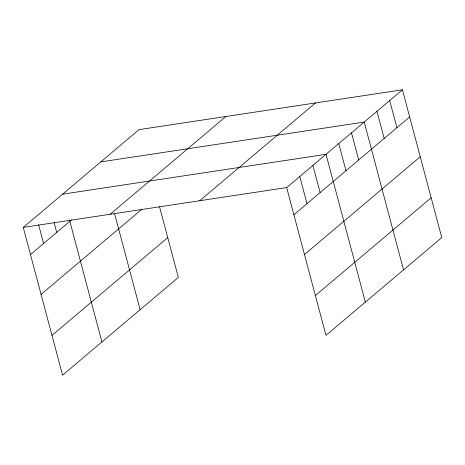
<?xml version="1.0" encoding="UTF-8"?>
<svg xmlns="http://www.w3.org/2000/svg" width="465" height="465" viewBox="0 0 465 465"><rect width="100%" height="100%" fill="white"/><g stroke="black" fill="none" stroke-linecap="round" stroke-linejoin="round"><path stroke-width="0.7" d="M159.565 206.855L178.339 277.425L62.572 375.203L23.25 227.414L139.018 129.636L402.428 89.797L441.75 237.586L325.982 335.364L286.661 187.575L402.428 89.797M30.475 254.57L71.5 219.928M110.176 214.266L225.944 116.488M41.071 294.38L141.889 209.233M199.735 200.723L315.502 102.945M51.981 335.393L167.749 237.621M293.886 214.731L409.653 116.953M304.476 254.541L420.244 156.763M315.392 295.554L431.16 197.776M100.812 161.901L364.223 122.063L403.544 269.851M62.612 194.172L326.023 154.328L365.345 302.116M23.25 227.414L286.661 187.575M389.693 100.55L396.918 127.712M376.958 111.309L384.183 138.465M351.488 132.821L358.718 159.977M338.752 143.575L345.983 170.731M312.899 165.412L320.129 192.568M299.78 176.491L307.005 203.653M114.541 213.505L140.139 309.69M69.465 219.933L101.934 341.961M54.12 222.659L56.718 232.413M38.595 224.688L43.594 243.491"/></g></svg>
